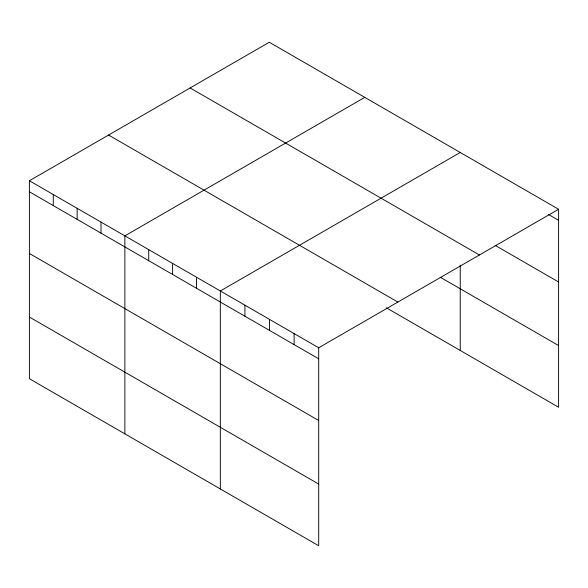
<?xml version="1.0" encoding="UTF-8"?>
<svg xmlns="http://www.w3.org/2000/svg" width="588" height="588" viewBox="0 0 588 588"><rect width="100%" height="100%" fill="white"/><g stroke="black" fill="none" stroke-linecap="round" stroke-linejoin="round"><path stroke-width="0.88" d="M29.4 180.751L318.703 347.773L318.703 545.76L29.4 378.731L29.4 180.751L269.297 42.24L558.6 209.269L558.6 407.249L386.25 307.744M364.766 97.365L124.869 235.869L124.869 433.848M460.235 152.483L220.338 290.986L220.338 488.966M318.703 347.773L558.6 209.269M548.288 214.363L558.6 220.316M495.14 245.365L558.6 282.005M190.13 87.95L479.433 254.979M440.346 277.293L558.6 345.56M108.567 135.042L397.87 302.07M29.4 191.791L318.703 358.82M29.4 253.479L318.703 420.508M29.4 317.042L318.703 484.071M460.235 265.166L460.235 350.463M294.11 333.58L294.11 344.627M269.517 319.38L269.517 330.427M244.931 305.187L244.931 316.226M196.473 277.205L196.473 288.252M172.607 263.424L172.607 274.471M148.735 249.65L148.735 260.69M101.004 222.088L101.004 233.135M77.138 208.306L77.138 219.353M53.265 194.525L53.265 205.572"/></g></svg>
